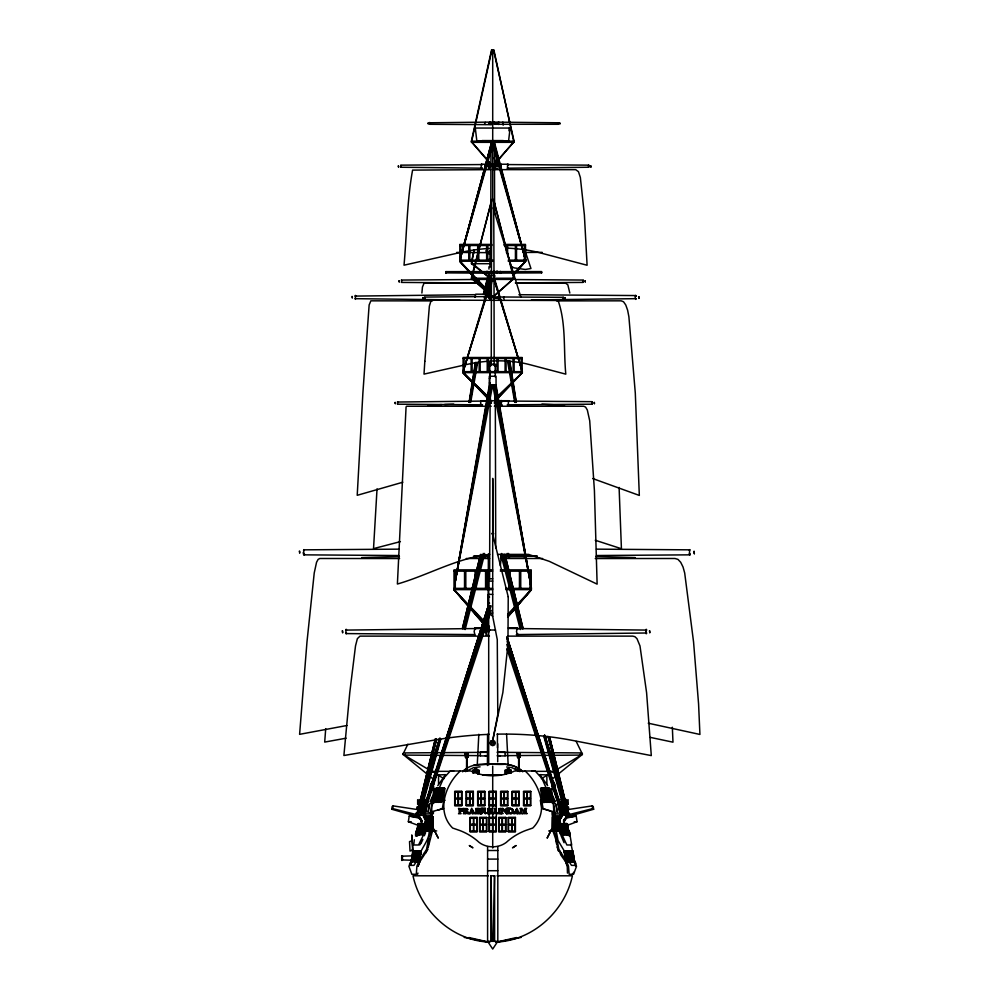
<?xml version="1.0" encoding="UTF-8"?>
<svg xmlns="http://www.w3.org/2000/svg" width="999" height="999" viewBox="0 0 999 999"><rect width="100%" height="100%" fill="white"/><g stroke="black" fill="none" stroke-linecap="round" stroke-linejoin="round"><path stroke-width="1.5" d="M559.165 804.832L559.165 799.312M561.063 804.62L561.063 799.512M561.263 804.47L561.263 803.458M562.524 804.457L562.524 799.675M563.161 804.62L563.161 799.512L544.642 735.339M564.622 804.457L564.622 799.675M564.747 804.832L564.747 799.312M566.645 804.62L566.645 799.512M568.106 804.457L568.106 799.675M432.48 819.355L432.48 816.633M432.704 819.679L432.717 816.633M435.139 830.943L433.104 828.159L433.054 816.633L427.31 816.633L427.31 830.943L436.7 830.943M489.697 400.774L489.76 361.888M489.847 296.553L489.885 276.336M489.897 267.008L490.022 250.15M489.61 579.133L490.147 384.802M490.159 377.023L490.172 372.365M490.746 252.909L490.959 141.171M491.246 365.447L491.408 280.244M466.533 769.917L466.608 758.578M487.425 765.496L487.562 734.377M488.049 628.596L488.386 553.933M491.421 275.524L491.72 199.6L493.693 199.6L513.973 279.408L471.453 279.408L491.72 199.6M518.581 769.917L518.643 758.578M550.274 830.943L552.322 828.159L552.522 816.633M552.36 816.633L552.322 828.159M520.829 812.487L520.891 813.273M433.441 794.317L433.216 787.224M525.998 809.165L526.648 808.416L524.875 808.316L523.426 811.937L521.853 808.316L519.905 808.528A1.261 1.249 0 0 1 520.641 808.915L520.379 813.049M480.294 813.636L479.795 812.175L480.232 813.011A1.386 1.374 0 0 0 481.331 813.548L481.705 813.386M552.285 789.272L554.944 788.648L554.72 784.352L553.184 782.479L552.197 782.891L552.522 782.067M553.646 782.629L553.671 781.792A30.794 9.615 73.9 0 0 551.873 786.388M554.944 788.648L554.52 783.84L553.184 782.479M431.381 816.37L432.092 802.871L432.829 801.897L434.078 801.897L433.941 802.647L432.829 801.897L433.941 802.647M525.087 812.761L524.737 813.498M477.247 765.134L478.821 734.277M433.329 813.773L433.454 811.613M487.799 812.025L487.787 808.79M498.776 812.025L498.776 808.903M421.89 293.032L422.452 287.013L424.125 283.054L479.82 283.054M467.42 757.08L467.719 753.508M479.395 812.474L479.32 813.76L472.477 813.548M519.717 753.508L519.455 757.08L519.842 753.383L518.993 752.834C523.339 754.17 513.436 753.433 519.093 752.834M377.035 488.848L373.526 548.626L400.399 541.62M431.955 815.371L432.167 811.613L443.643 808.366L437.824 810.226M325.711 728.633L324.7 742.082L346.104 738.199M466.708 809.689L465.434 810.851M466.695 810.064L466.67 809.377M432.13 831.493L432.33 830.943M520.829 812.599L521.078 809.515M551.935 790.496L552.197 787.224M416.995 833.853L416.833 836.063L418.781 835.039M566.271 803.358L566.096 804.632L565.909 803.358M567.719 803.271L567.544 804.47L567.37 803.271M419.143 803.271L418.956 804.47L418.781 803.271M422.515 803.458L422.302 804.844L422.102 803.458M467.744 757.08L468.119 753.508M513.336 811.7L513.386 811.063M519.792 757.08L520.154 753.508M645.854 633.129L645.854 629.957M420.217 858.428L419.667 861.712M506.568 808.89L506.518 813.823M303.471 554.283L303.971 549.6M429.607 122.727L429.77 124.288L492.544 124.663M429.92 123.963L429.932 122.727M424.637 297.252L424.637 298.651M425.075 297.952L424.662 298.589M474.95 297.377L475.774 294.193L489.473 294.193M479.033 279.77L479.033 282.692L479.782 282.692M494.592 164.748L494.592 167.994M490.147 252.622L490.409 250.15M485.327 297.415L486.213 293.993M486.238 297.415L487.125 293.993L487.749 294.992M490.247 299.101L489.51 297.914L490.247 296.74M493.706 271.403L493.706 273.114L541.595 272.877M498.476 299.101L497.739 297.914L498.476 296.74M541.483 271.815L541.595 272.939L541.595 271.578L445.966 271.641L445.966 272.939L445.966 271.578M558.204 122.727L558.379 124.288L494.318 124.288M563.136 297.252L563.324 298.938L563.573 297.952M592.395 403.908L592.507 402.934M500.337 565.584L501.66 553.496M508.054 812.861L507.38 813.548M475.911 812.861L475.699 813.548M475.874 813.248L475.799 808.628M508.928 130.832L509.265 128.047M493.506 813.273L494.105 812.274L494.03 813.76L489.897 813.548M418.219 816.807L391.783 809.252L392.157 806.518L393.156 805.893L419.518 809.877M391.783 809.252L392.782 808.628L393.156 805.893M433.628 802.647L433.828 801.56L433.628 802.647L430.369 801.186M432.829 802.347L434.24 801.685M435.389 801.523L435.277 802.309L436.688 802.309L436.825 801.31M437.949 801.148L437.787 802.309L439.185 802.309M445.117 800.299L442.008 800.561L441.758 802.309L440.347 802.309M442.819 801.248L445.005 788.473L443.593 788.461M414.323 839.772L413.736 844.979L418.544 844.979L428.396 824.937M417.12 832.666L416.683 834.814L415.484 834.315L416.171 830.806M502.06 812.761L501.261 813.661L502.01 813.074M418.256 825.386L408.354 821.715L409.215 816.058L419.692 817.594M469.068 402.41L475.374 362.512M485.814 296.528L488.961 274.275L484.003 293.893M469.305 402.41L475.711 362.512M486.313 296.528L489.51 276.573M469.542 402.41L476.048 362.512M486.8 296.528L490.059 276.573M470.104 402.41L476.848 362.512M488.012 296.528L491.121 278.109M455.082 582.242L489.335 385.065L489.335 376.248L496.053 376.248L496.053 385.065L531.406 588.361L492.732 385.065M417.632 856.767L416.408 862.224L418.331 850.998M416.958 861.712L417.207 860.239L418.481 860.239M417.232 861.712L419.692 854.045L420.966 854.045M423.139 830.319L422.352 834.814L424.65 825.698L423.738 830.943M418.169 860.239L418.094 862.224M418.419 858.778C423.239 832.304 413.499 883.203 419.867 850.998M418.618 859.24L419.955 851.51M419.555 862.674L419.905 861.712L418.369 861.712L419.692 854.045M424.488 828.034L425.112 824.487M427.784 849.5L420.005 861.45L418.731 861.463C418.119 849.712 429.37 842.557 429.195 830.943M424.687 828.308L425.299 824.737M425 828.283L425.512 825.311M420.654 854.045L421.091 851.51M425.249 828.221L425.961 824.138M426.973 820.092L425.087 830.943L424.225 830.943M470.679 402.41L477.659 362.512M489.21 296.528L491.895 281.181M489.822 385.065L455.094 582.242L492.694 385.065M426.161 818.044L423.576 830.918L425.849 818.044M426.373 824.063L425.449 823.95L426.81 819.742M424.425 830.519L426.123 821.003M426.186 822.464L424.737 830.581L425.449 823.95M427.01 819.655L425 830.918L425.949 831.143M429.42 839.023L427.46 849.5M490.322 385.065L455.107 582.242L491.508 385.065M426.973 804.719L425.774 811.812L427.21 804.719M429.208 804.719L428.184 811.625M430.369 817.157L431.518 811.937M431.943 803.583L430.194 812.986M442.37 808.366L443.843 800.299M410.751 862.224C415.247 860.164 409.365 809.902 413.049 850.998M416.246 832.879L418.219 823.95M411.251 862.224L413.149 850.998L411.326 860.251M416.221 834.802L418.294 823.588L418.843 823.95M411.526 862.224L413.598 850.998M418.793 823.576L416.421 834.315M416.833 834.802L418.906 823.588L417.107 832.691M412.712 851.323L414.635 850.998L412.225 862.224L414.135 850.998M418.956 825.112L419.093 824.337M417.445 834.802L419.518 823.588M418.032 834.452L419.805 823.576L417.482 834.802L419.705 824.537M414.76 851.76L413.998 852.384M417.969 834.802L420.042 823.588M419.88 825.112L420.03 824.337M421.316 824.337L420.542 824.974M420.104 834.814L422.29 823.588M420.966 834.802L422.964 823.588M421.241 834.34L423.214 823.588M422.577 830.581L421.178 834.315M416.371 862.224L418.444 850.998L416.433 861.862M423.476 824.337L422.702 824.974M421.978 834.802L424.051 823.588M418.956 851.76L418.181 852.384M422.689 832.379L424.038 825.049M420.941 851.285L419.006 861.787L419.63 861.862M419.243 862.224L420.179 857.167M420.517 855.369L421.191 851.697M428.271 847.052L432.517 830.706L431.243 830.681L428.459 839.023L426.511 849.5L418.731 861.463M422.814 806.68L423.139 805.044M440.621 791.183L441.146 788.498L442.495 788.486M419.705 824.562L419.98 823.95M418.469 832.841L419.043 829.932M419.617 827.01L420.192 824.1M418.169 834.814L420.379 823.588M416.133 850.998L413.961 862.224L415.796 850.998L416.283 851.51M415.284 861.85L417.033 852.971M417.32 851.51L415.247 862.224L417.082 850.998L417.57 851.51M466.695 752.709L466.72 758.516L467.407 757.567M467.42 757.729L467.569 757.08M411.026 861.712L410.814 862.736M411.188 862.224L413.574 851.223L412.712 850.998M417.107 834.302L419.405 823.576M417.345 832.841L417.944 829.932M418.531 827.01L419.13 824.1M413.861 850.998L411.563 862.224L414.023 851.323M412.225 862.224L414.51 850.998M416.87 832.429L418.693 823.588M417.532 830.344L418.044 827.846M470.379 813.211L470.841 811.65L472.465 811.65L472.877 813.561M514.885 813.099L515.347 811.65L516.958 811.65L516.982 813.548M491.895 49.95L471.453 142.333L513.973 142.333L493.868 49.95L491.558 49.95L471.453 140.896L472.302 140.896L471.453 141.746L490.921 164.498L494.505 164.498L513.973 141.746L513.124 141.746L513.973 140.896L493.531 49.95M482.267 812.662L481.705 813.498M478.696 810.589L478.671 811.45M428.196 811.6L429.77 803.583L433.279 803.583L431.83 802.871L433.366 802.871M417.27 813.136L435.402 739.023M480.544 554.507L462.412 628.608L480.519 554.507M417.157 813.136L435.227 739.023M494.455 875.798L493.344 940.621M417.382 813.136L435.651 739.023M462.862 628.608L481.131 554.507M435.901 739.023L417.495 813.136L436.376 739.023M463.311 628.608L481.718 554.507M487.799 811.912L487.699 812.424A1.336 1.311 0 0 1 486.276 813.011M498.776 811.912L498.401 812.799A1.336 1.311 0 0 1 497.252 813.111L497.027 812.949M483.491 293.893L488.786 272.752M432.455 802.347L435.926 788.486L438.099 788.348L434.465 802.172L432.455 802.347L436.526 788.311M437.35 788.873L435.926 788.486L430.232 801.485L433.529 802.622L436.75 788.873M435.339 795.566L436.026 795.416M435.502 794.193L436.426 788.636M435.714 795.341L437.025 790.159M435.164 798.301L434.115 802.459L432.555 802.035L434.066 802.272M436.9 791.37L435.951 795.728L434.877 795.416M483.741 293.893L489.11 272.752M464.335 628.608L483.116 554.507M417.719 813.136L436.763 739.41M465.122 629.57L484.552 554.333M438.449 788.061L434.827 801.885L435.876 802.172L439.51 788.049L443.057 788.323L439.46 802.147L438.399 801.86L441.995 788.036L443.369 788.036L444.43 788.323L440.821 802.147L433.404 801.885L437.038 788.061L441.645 788.611L439.96 795.054L438.399 794.967L438.923 795.441M441.433 795.429L440.909 794.954L442.757 795.117M443.369 788.036L439.76 801.86L440.821 802.147M440.372 800.511L441.783 795.341M441.795 795.042L443.544 788.586M442.432 793.83L443.843 788.673L441.995 788.036M438.399 801.86L440.696 801.797L442.37 795.341M442.457 795.042L444.13 788.586L443.219 788.336M492.02 199.6L471.453 277.56L491.371 296.166L494.043 296.166L513.973 278.396L513.124 278.396L513.973 277.56L493.406 199.6M436.451 795.454L435.926 794.992L437.225 794.992L435.714 800.624M438.311 788.373L434.765 801.747L435.439 801.91M435.414 800.536L436.825 795.379M436.85 795.067L438.598 788.623M435.776 800.624L437.125 795.454L436.463 795.291M435.751 801.822L437.437 795.379M437.525 795.067L439.21 788.623L437.038 788.061M437.25 801.872L440.884 788.049M439.21 795.366L437.525 801.81L438.936 796.653M439.298 795.054L440.996 788.611M439.36 795.054L441.058 788.611M437.824 801.897L439.173 796.74M433.404 801.885L438.174 801.81L439.872 795.366M491.258 143.544L459.815 260.14L492.732 260.14M484.715 293.481L489.473 275.637M509.24 771.116L508.803 769.467L507.005 770.516L508.803 771.553L509.14 769.904M490.959 144.805L459.815 260.14L492.707 144.805L525.611 260.14L494.755 143.544L493.931 143.544M491.258 144.805L459.815 260.14L491.983 144.805M485.339 293.481L489.835 277.123M421.953 807.03L422.789 804.02M424.038 799.512L440.734 739.397M421.341 807.03L422.19 804.02M423.451 799.512L440.297 739.397M420.741 807.03L421.578 804.045M422.852 799.562L440.172 738.336M513.336 811.588L513.199 812.175A2.373 2.335 0 0 1 512.237 813.323L511.725 813.561M420.129 807.03L420.991 804.045M422.277 799.562L439.922 738.336M419.53 807.03L420.404 804.045M421.715 799.562L439.672 738.336L421.178 799.562M490.634 279.533L463.099 371.653L522.177 371.653M418.918 807.03L419.817 804.045M490.946 280.806L463.099 371.653L491.246 280.806M418.306 807.03L419.243 804.058M420.629 799.6L439.572 738.761M422.877 813.136L488.324 605.906L488.324 594.38L492.707 594.38M422.54 813.136L488.324 605.906L491.158 605.906L423.863 813.136M423.201 813.136L488.961 605.906M422.215 813.136L488.324 605.906M489.61 605.906L423.526 813.136L423.526 816.957L426.723 820.316L426.723 822.214L425.686 818.993M466.958 758.341L467.732 757.279M424.188 813.136L491.246 610.339M576.548 866.183L573.576 874.287L569.143 874.287L568.518 866.183L566.783 861.712M418.369 861.712L419.642 861.712L417.857 866.183M417.557 874.287L417.957 873.089M478.883 813.261L479.295 812.374M426.848 829.582L426.286 831.143L425.012 831.143M470.966 811.413L471.615 809.502C474.675 811.975 468.843 811.463 472.315 811.3M515.472 811.413L516.121 809.502C519.168 811.975 513.336 811.463 516.82 811.3M418.181 866.183L419.093 863.848M418.631 861.712L416.908 866.183L416.283 874.287L411.85 874.287L408.878 866.183M492.082 940.621L490.971 875.798M480.269 808.778L479.87 810.389M463.948 813.136L463.786 813.436M469.418 845.703L472.927 847.826L469.418 845.529M490.546 813.136L489.897 813.661M483.391 808.528C487.574 806.405 483.816 810.888 485.839 812.949M424.325 835.701L425.636 832.654L424.363 832.654M431.481 800.224L433.079 796.54M431.243 801.573L433.903 795.454M434.028 795.154L436.163 790.259M431.256 801.922L435.826 791.433M439.173 788.236L443.394 778.533L450.249 770.991L451.186 770.991M520.379 812.936L520.004 813.573M514.223 813.423L516.895 808.266L519.28 813.473M516.008 845.703L512.499 847.826L515.984 845.529M437.787 785.664L445.454 774.637L437.787 774.974M421.328 842.719L422.902 839.347M572.302 874.287L574.088 872.04M403.084 754.008L407.867 744.205M559.003 818.631L559.84 815.047M559.278 818.631L560.114 815.047M559.665 818.631L560.501 815.047M560.102 818.631L561.088 815.047M560.914 818.631L561.75 815.047M565.546 818.631L566.708 815.047M565.821 818.631L566.795 816.957M479.17 812.711L478.696 813.373M551.048 830.481L547.127 838.136L550.786 830.943M417.207 860.239L413.948 865.371L409.353 865.371L409.84 862.924M434.465 789.585C428.783 792.407 429.458 779.432 434.165 783.441M553.096 830.943L553.284 831.493M345.804 630.094L488.461 628.396M346.516 632.991L346.154 633.778L345.804 632.991M488.636 627.946L475.024 627.946L474.138 631.543L475.024 635.127M518.006 628.995L517.382 627.946L516.495 631.543L517.382 635.127L518.006 634.078M487.699 812.312L487.412 812.799A1.336 1.311 0 0 1 486.276 813.111L486.038 812.949M498.676 812.312L498.563 812.512A1.336 1.311 0 0 1 497.252 813.011M645.891 630.094L646.241 629.295L646.628 629.957M646.603 632.991L516.308 634.59M646.628 633.129L646.241 633.778L645.741 631.543M400.961 167.233L482.392 168.194M429.62 122.777L492.544 122.078M352.297 298.089L352.11 296.378L352.372 297.377M355.07 296.091L475.312 294.68M485.264 124.4L484.615 123.364L485.264 122.34M489.935 124.438L489.21 123.289L489.935 122.128M490.372 124.438L489.647 123.289L490.372 122.128M498.401 124.438L497.677 123.289L498.401 122.128M498.838 124.438L498.114 123.289L498.838 122.128M401.586 282.143L401.586 280.319M490.297 164.236L481.456 164.236L481.068 167.882L481.456 168.506L481.843 167.882M488.449 164.073L488.449 168.669M489.06 164.073L489.06 168.669M493.993 164.748L494.405 164.073M495.017 164.073L494.23 166.371L495.017 168.669M500.362 164.073L500.362 168.669M500.974 164.073L500.974 168.669M508.379 164.86L507.992 164.236L507.442 166.371L507.992 168.506L508.379 167.882M558.229 122.777L494.605 122.128M558.379 124.288L558.541 122.727M486.513 252.472L486.288 250.362L486.613 251.598M299.688 553.309L299.438 550.973L299.787 552.347M303.521 550.574L303.971 549.837L398.876 549.15M397.352 402.035L491.783 400.986M304.433 554.12L303.971 554.845L398.876 555.544M304.47 554.283L303.971 555.082L303.321 552.347M487.025 271.166L487.025 273.351M490.709 273.114L490.709 271.403M491.021 273.114L491.021 271.403M493.831 273.114L493.831 271.403M488.499 282.929L488.049 283.641L487.425 281.231L488.049 278.821L488.499 279.533M489.135 282.929L488.698 283.641L488.074 281.231L488.698 278.821L489.135 279.533M496.953 273.114L496.953 271.403M497.265 273.114L497.052 271.054L497.365 272.265M484.577 299.063L484.29 296.378L490.397 296.94M489.81 299.101L489.073 297.914L489.81 296.74M498.926 299.101L498.176 297.914L498.926 296.74M504.133 299.063L503.446 297.952L504.133 296.84M507.042 168.194L588.923 167.233M509.003 401.373L508.603 400.724L481.131 400.724L480.556 402.934L481.131 405.144L481.543 404.495M488.636 404.77L488.186 405.482L487.549 403.034L488.186 400.574L488.636 401.298M489.285 404.77L488.836 405.482L488.199 403.034L488.836 400.574L489.285 401.298M495.217 405.482L495.666 404.77M501.386 404.77L500.936 405.482L500.299 403.034L500.936 400.574L501.386 401.298M502.035 404.77L501.585 405.482L500.949 403.034L501.585 400.574L502.035 401.298M508.603 400.724L508.191 404.495L508.603 405.144L509.003 404.495M635.376 296.091L636.038 296.091M531.368 299.962L636.038 298.664M636.063 298.788L635.701 299.375L635.189 297.377L635.701 295.392L636.063 295.966M592.395 401.96L591.895 403.908M500.774 556.73L524.125 556.73L524.925 555.444M689.797 549.6L689.298 554.283M689.335 550.574L689.797 549.837L596.453 549.15M690.259 554.12L689.797 554.845L596.453 555.531M690.297 554.283L689.797 555.082L689.335 554.12M421.441 832.841L420.517 834.277L415.559 836.063L415.934 832.429L417.207 832.429M421.041 843.106L419.767 844.979M497.814 846.565L497.814 941.295L492.707 949.05L487.599 941.295L487.599 846.565M478.558 810.689L477.122 810.851L478.696 810.476M557.879 820.316L559.815 818.631L560.639 815.047M558.016 820.316L558.916 818.993M559.59 818.993L558.703 822.214L558.853 820.316L561.888 816.957L561.925 813.136L507.142 641.42M560.014 818.993L559.128 822.214L560.164 818.993M564.822 818.993L563.748 820.316L563.936 822.214M565.059 818.993L564.085 822.214M469.73 813.423L471.69 808.266L474.562 813.373M482.817 808.366L481.893 808.303M511.688 812.624L510.664 813.423M507.629 617.32L531.406 589.635L507.754 614.31M508.229 616.171L531.406 589.635L507.592 615.434M513.598 274.95L525.611 261.214L525.462 244.418L504.083 244.418M493.981 164.498L513.973 141.746M480.731 809.015C481.818 807.254 483.454 811.787 482.817 808.253M513.424 274.95L525.611 261.214L512.874 274.513M507.842 616.171L531.406 589.635M460.314 770.991C445.104 784.752 436.113 811.588 452.634 828.034L459.665 830.469A60.052 59.141 0 0 1 479.133 842.407C486.913 848.276 498.501 848.276 506.293 842.407A60.052 59.141 0 0 1 525.749 830.469L532.779 828.034C549.313 811.588 540.309 784.752 525.112 770.991M513.261 274.95L525.611 261.214L513.261 274.513M418.556 823.813L421.141 823.588L418.731 834.802L420.729 823.95M417.295 851.086L415.309 861.862M564.934 832.192L565.434 834.689L563.536 823.576M565.609 823.576L565.721 824.562M566.883 827.01L568.481 834.802L566.021 823.576M566.945 823.576L564.273 823.588L566.695 834.802L564.373 824.1M567.607 860.289L565.671 850.998L567.257 860.239M566.583 857.954L565.459 851.51M568.98 861.862L567.095 850.998M568.119 851.086L570.104 861.862M570.142 861.85L568.331 850.998L567.857 851.51M569.293 850.998L571.453 862.224L569.617 850.998L569.143 851.51M571.403 851.323L573.851 862.224L571.565 850.998M571.166 850.998L573.239 862.224L570.779 850.998L572.939 851.223L571.878 851.335L574.163 862.224M495.329 400.911L522.327 372.627L522.327 371.653L494.78 279.533M494.942 400.911L522.327 372.627L494.905 398.813M494.555 400.911L522.327 372.627L494.742 399.825M496.378 808.715L494.38 808.528M461.575 810.576L460.352 811.051M462.437 811.013L462.662 810.826A1.336 1.311 0 0 0 463.024 809.877L462.862 809.09M493.656 296.166L513.973 278.396M411.113 862.924L411.151 865.371M480.269 808.89L481.006 808.328M487.475 813.111L484.99 813.436M487.075 813.548L487.812 812.637L487.824 813.76L489.697 813.76L489.173 813.386M552.335 778.983L582.342 754.432L551.923 772.439M462.649 771.565C473.751 760.376 490.971 765.334 504.895 764.272C511.513 764.472 518.044 766.845 522.777 771.565M462.649 771.665L467.145 768.044M465.571 771.628L473.613 767.607L480.094 766.845M500.349 808.466L500.024 812.974M492.107 808.466L491.783 812.786M518.556 752.709L517.619 753.508M517.832 753.333L518.606 752.834M412 840.808L409.528 841.608L410.015 851.086L412.437 849.899M521.203 937.387L497.814 941.97C533.928 939.697 564.897 910.738 572.415 875.798L497.065 875.798M541.346 778.696L546.64 775.561M462.162 811.176L462.662 810.713A1.336 1.311 0 0 0 463.024 809.777M418.007 811.325L420.517 809.889M461.363 810.788L460.352 810.938M466.321 752.834C471.94 753.396 462.175 754.208 466.383 752.834M480.606 808.616L481.893 808.416M548.451 788.81L549.475 788.361L555.182 801.485L551.898 802.622L552.971 802.347L549.487 788.486L547.327 788.348L550.961 802.172L552.872 802.035L551.66 802.185M551.386 795.154L548.726 789.035L549.6 788.648M553.883 801.697L555.057 801.186M495.566 813.124L498.064 813.448M563.911 812.886L565.621 810.851L565.621 808.94M564.173 812.886L565.896 810.851L565.896 808.94M564.497 818.993L566.283 816.957L566.433 815.047L566.558 816.957M566.146 818.631L563.598 822.214L563.598 820.316L566.982 816.957L566.933 815.047M517.207 813.511L517.407 812.786M462.162 811.076L461.476 811.363M567.157 825.386L577.06 821.715L576.198 816.058L565.734 817.594M491.346 613.473L492.707 612.986M416.383 833.928L417.295 833.715M416.995 833.928L417.619 833.715M417.607 833.928L418.231 833.715M418.131 833.928L418.756 833.715M418.893 833.928L419.518 833.715M420.092 833.928L420.716 833.715M422.14 833.928L422.764 833.715M411.238 861.35L411.863 861.126M411.688 861.35L412.312 861.126M412.337 861.35L412.962 861.126M414.123 861.35L414.747 861.126M415.409 861.35L416.034 861.126M416.533 861.35L417.157 861.126M419.405 861.35L420.03 861.126M402.809 482.23L357.217 495.304L362.887 393.032L369.143 304.945L370.866 300.836L432.455 300.899M567.195 816.807L593.631 809.252L593.256 806.518L592.257 805.893L564.447 810.102M434.79 795.716L434.016 802.122M545.466 795.054L543.768 788.611L548.389 788.061L552.01 801.885L549.537 802.172L545.916 788.049L541.296 788.586L542.969 795.042L544.517 794.954L543.993 795.429M543.768 788.611L545.916 788.049M544.73 788.523L544.068 788.686L545.479 793.843M548.975 795.454L549.487 794.992L547.902 795.067L546.203 788.623L547.115 788.373L550.649 801.747L544.592 802.147L540.996 788.323L543.419 788.036L547.027 801.86L545.966 802.147L542.37 788.323L543.481 788.336L547.115 802.16L548.201 801.722M548.389 788.061L546.578 788.698M545.167 795.142L546.803 795.366M546.428 794.967L545.829 795.142L547.102 795.279M548.214 795.154L548.876 794.992M548.276 795.291L547.602 795.154L549.575 795.291M548.289 795.454L548.963 795.291M545.541 795.366L547.24 801.81L549.413 801.56L548.501 801.81M550.961 801.822L551.873 801.573L548.488 802.16L544.855 788.336L545.916 788.348M541.296 788.586L542.195 788.336M541.645 788.673L543.419 788.036M543.256 795.117L543.931 794.954M543.344 795.429L544.005 795.266M477.16 812.974L478.696 813.273M543.044 795.341L544.73 801.797L546.878 801.56L545.978 801.797M542.482 802.634L545.067 802.309L544.855 800.773M544.592 802.147L545.629 801.722M551.336 801.897L553.334 802.871L554.033 816.37M511.725 813.448L507.38 813.76M548.076 788.873L549.487 788.486M548.613 789.023L549 788.636M566.645 815.196L592.632 808.628L593.631 809.252M480.444 813.561L482.092 813.598M552.06 788.885L554.72 788.273M566.82 816.245L569.18 815.684M495.591 942.332L516.533 937.537M561.438 823.95L563.374 834.452M562.524 823.95L564.472 834.452M563.486 823.95L565.434 834.452M564.685 823.95L566.633 834.452L564.922 825.561M561.001 825.112L561.625 824.974M565.446 823.95L567.382 834.452M565.971 823.95L567.919 834.452M566.583 823.95L567.507 823.875L569.143 834.452M562.712 824.974L561.95 824.337M563.049 825.112L563.673 824.974M564.872 824.974L564.11 824.337M565.009 825.112L565.634 824.974M566.146 825.112L567.395 824.974M568.518 834.452L569.155 834.377M564.16 851.36L566.421 861.787L565.696 861.375M563.736 852.534L564.36 852.384M565.821 852.384L565.047 851.76M571.241 851.36L573.176 861.862M566.608 852.534L567.232 852.384M571.89 851.36L573.001 851.285L574.625 862.374M567.732 852.534L568.356 852.384M569.642 852.384L568.881 851.76M570.804 852.534L571.428 852.384M571.453 852.534L572.527 852.384M572.252 852.534L572.877 852.384M572.252 853.046L572.877 852.896M573.838 861.862L572.202 851.285M574.275 861.862L574.937 861.787M565.834 818.193L576.198 816.058M346.928 725.499L299.6 734.34L306.98 641.945L314.235 572.951L316.558 562.262L318.157 559.34L319.842 558.491L399.575 558.541M559.34 824.063L559.989 824.138M559.315 823.788L559.003 823.75M559.053 824.063L559.964 823.95L561.013 830.619M560.364 830.631L561.475 830.406M559.477 831.143L561.838 830.718M557.729 826.098L560.364 831.043L561.838 830.818L559.577 818.044M432.08 783.041L430.706 784.352L430.482 788.648M559.265 818.044L561.538 830.918L560.526 831.093L561.525 830.718M472.477 813.661L472.914 812.786M491.783 812.686L493.156 813.311M473.713 765.234C489.822 764.822 509.577 759.752 522.777 771.665M497.589 813.648L495.979 813.436M510.489 813.648L511.138 813.598M478.446 813.336L477.297 813.186M511.288 809.202L509.253 808.79L509.315 813.149L510.664 813.311A1.449 1.424 0 0 0 511.451 812.924M427.972 405.294L441.608 404.62M444.642 404.47L453.758 404.108M461.476 811.25L460.352 811.225M450.249 770.991L470.741 770.991C484.552 777.334 500.874 777.334 514.672 770.991L535.164 770.991L542.02 778.533L546.253 788.236M402.485 856.168L411.75 855.881M552.634 802.347L551.173 801.685M361.65 557.604L399.438 556.68M552.909 830.706L554.183 830.681L556.955 839.023L558.916 849.5L566.695 861.463L565.409 861.45L560.489 854.47M564.447 854.045L565.721 854.045L567.057 861.712L565.759 861.712M482.579 774.974L501.573 774.962M439.51 788.348L440.559 788.336L436.925 802.16L433.554 801.573L434.453 801.822M433.179 803.221L431.993 803.583M563.061 834.814L561.588 827.896L560.776 825.698L559.84 825.698M567.345 834.802L565.384 823.588M567.807 834.814L565.721 824.537M574.6 862.736L572.614 851.51M400.736 165.147L482.392 164.56M494.717 168.282L497.802 168.257M525.062 252.472L542.17 252.347M401.348 280.057L472.215 279.533M515.347 282.904L583.116 282.417M424.825 297.053L492.532 296.553M507.217 404.82L592.145 404.195M501.548 556.231L537.337 555.968M488.099 752.322L405.144 752.909L405.144 755.207M497.315 755.694L500.387 755.669M505.007 755.631L580.282 755.107M542.195 800.574L543.419 800.561L543.668 802.309M491.945 123.064L488.836 123.064L491.945 123.401M493.881 123.064L498.613 123.064L493.881 123.401M482.067 140.584L503.346 140.584M471.453 141.159L513.973 141.159M490.659 144.805L494.755 144.805M494.717 164.236L507.992 164.236M490.759 166.059L487.325 166.059L490.759 166.533M493.431 166.059L501.073 166.059L493.431 166.533M490.671 169.655L412.587 170.105C406.88 201.236 406.855 233.591 404.021 265.185L458.191 252.984A135.377 93.606 -14.9 0 1 490.571 248.326M493.731 169.655L575.711 169.655L578.458 171.678L580.357 177.485L584.39 214.985L587.1 265.247L540.671 252.984A135.377 93.606 -14.9 0 0 507.604 248.177M491.87 244.418L459.815 244.418L459.815 261.214L489.847 295.554L490.684 295.554L459.815 261.214L492.732 261.214M459.815 245.504L491.87 245.504M504.083 245.504L525.462 245.504M491.071 251.398L489.323 251.398L491.071 251.698M490.596 251.973L489.173 251.973L489.173 254.146L490.209 254.146M490.209 259.053L489.173 259.053L489.173 261.214M508.241 260.14L525.462 260.14M508.241 261.214L525.462 261.214M489.885 278.122L471.453 262.687L472.302 262.687L471.453 261.85L474.275 249.713L471.453 263.699L489.672 263.699M490.059 266.783L488.961 266.783L488.961 269.081M492.182 272.09L489.897 272.09L492.182 272.34M492.969 272.09L497.102 272.09L492.969 272.34M491.421 275.587L494.006 275.587L494.18 365.447M488.961 276.573L491.383 276.573M493.956 276.648L494.78 276.648L494.78 275.362L490.634 275.362L490.634 276.648M471.453 278.234L513.973 278.234M479.408 279.171L489.972 279.171M490.634 280.806L494.78 280.806M490.484 280.906L486.875 280.906L490.484 281.393M491.858 297.69L488.686 297.69L491.858 298.027M493.843 297.69L498.688 297.69L493.843 298.027M463.099 358.479L522.177 358.479M490.197 364.585L495.217 364.585L495.254 377.023M490.459 366.258L489.522 366.258L489.522 364.31L495.866 364.31L495.866 366.258L494.93 366.258M490.459 370.679L489.522 370.679L489.522 372.627M494.93 370.679L495.866 370.679L495.866 372.627M490.484 400.911L463.099 372.627L522.177 372.627L522.177 357.505L463.099 357.505L463.099 372.627L490.097 400.911M489.335 378.321L490.322 378.321M489.335 383.004L490.322 383.004M489.335 385.065L496.091 385.065M491.421 402.684L486.988 402.684L491.421 403.196M494.343 402.684L501.698 402.684L494.343 403.196M491.233 406.243L406.518 406.243L406.069 407.068L397.39 584.028C428.309 575.124 457.554 557.804 489.735 554.395M494.343 406.243L583.716 406.243L585.589 407.08L587.325 410.015L589.722 420.816L594.417 490.596L597.127 584.14L549.288 561.338L528.571 554.395L497.502 554.395M474.463 556.043L488.361 556.043M500.736 556.043L536.276 556.031M474.325 556.73L488.324 556.73M466.283 558.491L489.635 558.491M500.536 558.491L542.569 558.491M595.267 558.541L674.999 558.491L677.934 559.365L680.694 562.287L683.029 566.982L684.69 573.001L693.568 642.02L698.576 703.908L699.924 734.452L648.239 723.201M492.632 569.867L454.021 569.867L454.021 589.635L488.698 630.007L495.554 630.007M500.362 569.867L531.243 569.867L531.243 589.635L506.018 589.635M454.021 571.153L492.632 571.153M500.362 571.153L531.243 571.153M492.707 578.758L488.561 578.758L488.561 589.635M492.707 581.093L488.698 581.093L488.698 765.034M454.021 588.361L492.632 588.361M506.018 588.361L531.243 588.361M489.285 630.007L454.021 589.635L492.707 589.635M488.324 597.077L489.61 597.077M488.324 603.196L489.61 603.196M508.304 627.946L517.382 627.946M489.085 631.031L484.34 631.031L484.34 631.793L489.085 631.793M489.423 636.126L359.99 636.126L357.38 638.648L355.519 645.878L349.75 692.719L343.893 755.506L433.266 740.271A301.061 208.179 -14.9 0 1 489.285 734.352M507.904 636.126L632.704 636.126L634.914 636.688L636.987 638.661L639.984 645.916L646.603 692.782L651.298 755.594L571.765 740.271A301.061 208.179 -14.9 0 0 497.077 734.14M488.074 752.085L480.344 752.085L480.344 755.931L488.074 755.931M497.352 752.085L505.069 752.085L505.069 755.931L497.352 755.931M465.109 753.383L468.269 753.383M517.157 753.383L520.304 753.383M465.334 754.357L468.044 754.357M517.37 754.357L520.079 754.357M465.422 755.256L467.969 755.256M517.457 755.256L520.004 755.256M465.497 756.168L467.894 756.168M517.532 756.168L519.93 756.168M465.497 756.231L467.882 756.231M517.544 756.231L519.917 756.231M472.952 770.516L473.826 770.516L473.826 773.064M478.871 770.516L477.997 770.516L477.997 774.35M505.244 770.516L506.118 770.516L506.118 774.35M511.163 770.516L510.289 770.516L510.289 773.064M452.772 770.991L453.696 770.991M433.191 771.34L449.263 771.34M536.163 771.34L552.222 771.34M472.952 771.59L473.826 771.59M477.997 771.59L478.871 771.59M505.244 771.59L506.118 771.59M510.289 771.59L511.163 771.59M507.28 771.927L509.128 771.927M472.952 772.677L473.826 772.677M477.997 772.677L478.871 772.677M505.244 772.677L506.118 772.677M510.289 772.677L511.163 772.677M487.787 775.012L497.627 775.012M547.639 785.664L539.972 774.637L547.639 774.974M444.43 788.323L437.025 788.373L439.21 788.623M540.996 788.323L548.401 788.373L546.203 788.623M444.13 788.586L441.983 788.336L438.311 802.16L437.275 801.722M441.296 788.686L439.51 788.049M454.695 791.583L461.875 791.583M466.171 791.583L473.351 791.583M477.647 791.583L484.827 791.583M489.123 791.583L496.291 791.583M500.599 791.583L507.767 791.583M512.075 791.583L519.243 791.583M523.551 791.583L530.719 791.583M455.02 791.895L461.55 791.895M466.496 791.895L473.026 791.895M477.972 791.895L484.503 791.895M489.448 791.895L495.979 791.895M500.924 791.895L507.455 791.895M512.4 791.895L518.931 791.895M523.876 791.895L530.407 791.895M435.851 795.291L437.15 795.154M438.311 795.279L440.259 795.142L438.611 795.366M440.821 795.266L442.095 795.117M544.605 795.266L542.669 795.117L544.293 795.341M436.151 795.379L437.062 795.454M441.121 795.341L442.02 795.429L441.421 795.266M547.677 795.454L549.275 795.379M455.02 798.301L458.129 798.351L458.129 791.67M461.55 798.238L458.441 798.351L458.441 791.67M466.496 798.301L469.605 798.238M469.917 798.238L473.026 798.351M477.972 798.238L481.081 798.301M484.503 798.301L481.393 798.351L481.393 791.67M489.448 798.301L492.557 798.238M495.979 798.301L492.869 798.351L492.869 791.67M500.924 798.301L504.02 798.351L504.02 791.67M504.345 798.238L507.455 798.351M512.4 798.301L515.496 798.238M515.821 798.238L518.931 798.351M523.876 798.301L526.972 798.351L526.972 791.67M527.297 798.238L530.407 798.301M455.02 798.563L458.129 798.613L458.129 805.244M461.55 798.563L458.441 798.613L458.441 805.244M466.496 798.563L469.605 798.613L469.605 805.244M473.026 798.563L469.917 798.613L469.917 805.244M477.972 798.563L481.081 798.613L481.081 805.244M484.503 798.613L481.393 798.563L481.393 805.244M489.448 798.563L492.557 798.613L492.557 805.244M495.979 798.613L492.869 798.563L492.869 805.244M500.924 798.613L504.02 798.563L504.02 805.244M507.455 798.563L504.345 798.613L504.345 805.244M512.4 798.563L515.496 798.613L515.496 805.244M518.931 798.563L515.821 798.613L515.821 805.244M523.876 798.563L526.972 798.613L526.972 805.244M530.407 798.563L527.297 798.613L527.297 805.244M455.02 798.663L458.129 798.663M458.441 798.663L461.55 798.663M466.496 798.663L469.605 798.663M469.917 798.663L473.026 798.663M477.972 798.663L481.081 798.663M481.393 798.663L484.503 798.663M489.448 798.663L492.557 798.663M492.869 798.663L495.979 798.663M500.924 798.663L504.02 798.663M504.345 798.663L507.455 798.663M512.4 798.663L515.496 798.663M515.821 798.663L518.931 798.663M523.876 798.663L526.972 798.663M527.297 798.663L530.407 798.663M543.419 800.561L540.309 800.299L541.77 808.366L553.246 811.613L553.471 815.371M439.797 801.722L440.397 801.885M544.73 801.797L547.027 801.86M547.24 801.81L552.01 801.885M552.31 802.871L555.644 803.571L557.23 811.6M455.02 805.182L461.55 805.182M466.496 805.182L473.026 805.182M477.972 805.182L484.503 805.182M489.448 805.182L495.979 805.182M500.924 805.182L507.455 805.182M512.4 805.182L518.931 805.182M523.876 805.182L530.407 805.182M454.695 805.469L461.875 805.469M466.171 805.469L473.351 805.469M477.647 805.469L484.827 805.469M489.123 805.469L496.291 805.469M500.599 805.469L507.767 805.469M512.075 805.469L519.243 805.469M523.551 805.469L530.719 805.469M489.123 805.669L496.291 805.669M422.614 807.03L416.895 807.03L416.895 808.94L422.602 808.94M562.2 807.03L568.531 807.03L568.531 808.94L563.174 808.94M512.937 809.665C510.364 807.08 503.621 806.692 506.156 811.862L502.847 808.428L500.886 808.528M477.122 808.728L478.471 808.753M481.855 808.628L482.817 809.64M477.122 811.151L478.496 811.388M430.744 813.136L415.996 813.136L415.996 815.047L430.619 815.047M554.67 813.136L569.43 813.136L569.43 815.047L554.795 815.047M431.044 813.373L432.53 813.373M552.897 813.373L554.383 813.373L555.057 817.157M458.479 813.76L461.076 813.648L460.377 813.111M463.311 813.648L465.859 813.76L465.209 813.124M470.879 813.661L467.332 813.648L465.909 811.3M500.049 813.161L500.686 813.76L498.813 813.76L498.813 812.637M501.261 813.76L503.184 813.548M502.422 812.711L502.422 809.602L506.518 813.71M513.748 813.76L515.384 813.548M516.982 813.76L521.54 813.548M524.463 813.648L526.948 813.548M430.569 816.046L431.843 816.046M553.908 816.046L554.857 816.046M427.322 816.957L431.943 816.957L431.943 823.638M558.091 816.957L553.483 816.957L553.483 823.638M489.123 817.444L496.291 817.444M470.005 817.632L477.172 817.632M479.557 817.632L486.738 817.632M489.123 817.632L496.291 817.632M498.688 817.632L505.856 817.632M508.254 817.632L515.422 817.632M470.317 817.944L476.848 817.944M479.882 817.944L486.413 817.944M489.448 817.944L495.979 817.944M499.001 817.944L505.544 817.944M508.566 817.944L515.109 817.944M408.354 821.715L411.226 821.715M574.2 821.715L577.06 821.715M420.167 818.993L421.815 822.214L420.866 818.993M560.177 823.588L560.402 826.46M417.969 823.738L418.881 823.738M428.521 823.638L429.158 823.638M429.358 823.638L430.02 823.95L429.358 823.95M431.143 823.638L430.369 823.95L431.143 823.95M553.159 823.638L554.607 823.638M556.818 823.638L557.454 823.638M566.533 823.738L567.457 823.738M428.521 823.95L429.158 823.95M553.159 823.95L554.607 823.95M556.818 823.95L557.454 823.95M470.317 824.412L473.426 824.3M473.738 824.35L476.848 824.3M479.882 824.3L482.992 824.412L482.992 817.719M483.304 824.35L486.413 824.412M489.448 824.3L492.557 824.35M492.869 824.3L495.979 824.35M499.001 824.412L502.11 824.3M502.435 824.3L505.544 824.412M508.566 824.35L511.675 824.412L511.675 817.719M515.109 824.3L512 824.412L512 817.719M470.317 824.612L473.426 824.612L473.426 831.293M479.882 824.612L482.992 824.612L482.992 831.293M483.304 831.293L483.304 824.612L486.413 824.612M492.869 831.293L492.869 824.612L495.979 824.612M508.566 824.612L511.675 824.612L511.675 831.293M512 831.293L512 824.612L515.109 824.612M470.317 824.724L473.426 824.674M473.738 824.724L476.848 824.674L473.738 824.612L473.738 831.293M479.882 824.724L482.992 824.674M483.304 824.674L486.413 824.724M492.557 824.724L489.448 824.674L492.557 824.612L492.557 831.293M492.869 824.674L495.979 824.724M502.11 824.724L499.001 824.674L502.11 824.612L502.11 831.293M502.435 824.724L505.544 824.674L502.435 824.612L502.435 831.293M508.566 824.724L511.675 824.674M512 824.674L515.109 824.724M560.314 827.896L561.588 827.896M423.663 830.406L425.062 830.631M427.322 830.631L435.064 830.631M550.362 830.631L558.091 830.631M560.826 830.581L558.841 821.066M548.726 830.943L558.104 830.943L558.104 816.633L553.309 816.633L553.309 830.943M558.691 821.44L560.339 830.943L561.201 830.943L559.915 823.551L561.438 830.943M470.317 831.243L476.848 831.243M479.882 831.243L486.413 831.243M489.448 831.243L495.979 831.243M499.001 831.243L505.544 831.243M508.566 831.243L515.109 831.243M559.14 831.143L560.414 831.143M416.071 831.493L417.345 831.493M470.005 831.53L477.172 831.53M479.557 831.53L486.738 831.53M489.123 831.53L496.291 831.53M498.688 831.53L505.856 831.53M508.254 831.53L515.422 831.53M421.753 832.379L423.027 832.379M562.4 832.379L563.673 832.379L564.023 834.315M568.606 834.315L569.942 834.315L569.492 832.429L568.219 832.429L568.543 835.289M559.79 832.654L561.063 832.654M562.699 832.841L569.867 836.063L569.492 832.429M562.749 834.315L564.185 834.34M425.836 850.661L427.122 850.661M487.599 850.499L497.814 850.499M558.304 850.661L559.577 850.661M412.5 851.16L413.574 851.16M571.753 851.173L572.939 851.16M420.317 852.372L421.391 852.372M564.035 852.372L565.109 852.372L566.695 861.463M424.575 852.871L425.849 852.871M559.577 852.871L560.851 852.871M487.599 859.103L497.814 859.103M566.758 859.24L567.757 859.24L568.468 861.712L568.206 860.239L566.933 860.239M567.057 861.712L565.784 861.712L567.557 866.183M416.521 861.712L418.231 861.712M487.599 870.716L497.814 870.716M488.361 875.798L412.999 875.798C420.529 910.751 451.498 939.672 487.599 942.007L464.21 937.387M487.599 941.295L497.814 941.295M515.734 283.054L565.446 283.054L567.832 284.815L569.817 293.044M556.53 300.899L621.141 300.836L623.526 301.76L625.761 304.97L627.609 310.152L628.895 316.783L635.302 393.119L639.323 495.429L592.669 478.533M531.73 770.991L532.642 770.991M534.353 771.003L535.164 770.991M497.315 752.322L580.282 752.909L580.282 755.207M405.144 755.107L480.419 755.631M485.027 755.669L488.099 755.694M442.008 800.561L443.231 800.574M494.717 164.46L497.802 164.485M507.042 164.56L588.698 165.147M456.668 252.422L489.31 252.66M445.966 272.877L493.781 273.227M515.347 279.558L583.116 280.057M401.348 282.417L479.907 282.992M487.612 283.042L490.696 283.067M518.918 294.705L635.701 295.554M459.74 299.962L355.07 298.664M494.867 400.961L592.145 401.673M397.59 404.195L482.517 404.82M473.551 556.093L489.11 556.206M508.578 628.433L646.603 630.094M346.154 633.591L474.55 634.577M544.268 788.498L542.932 788.486L543.456 791.208M431.755 817.781L433.029 817.806M595.829 556.618L635.252 557.604M402.485 859.939L411.75 860.214M541.908 404.133L564.485 405.294M510.339 808.428L512.599 809.252M466.121 808.428L467.957 809.789M509.777 808.728L510.889 808.953M461.351 808.878L460.352 808.753L460.352 812.974M506.618 766.995L511.8 767.607L519.842 771.628M465.359 811.151L466.945 813.036M475.611 808.578L479.145 808.316L479.083 809.515M425.512 823.638L426.423 823.75M423.588 830.718L424.987 831.018M558.603 851.173L557.155 847.052M409.215 816.058L419.58 818.193M650.324 737.387L672.976 742.182L672.339 727.235M480.294 813.523L480.944 813.785M423.988 823.95L422.053 834.452M422.889 823.95L420.954 834.452M421.928 823.95L419.992 834.452M419.443 823.95L417.507 834.452M421.74 824.974L422.365 825.112M419.255 824.974L420.404 825.112M418.319 824.974L419.28 825.112M414.185 851.36L412.25 861.862M419.605 852.384L420.229 852.534M417.07 852.384L417.694 852.534M415.784 852.384L416.408 852.534M413.336 852.384L413.961 852.534M468.893 937.537L489.735 942.319M430.694 788.273L434.69 789.198M416.246 815.684L418.606 816.245M392.782 808.628L418.781 815.196M476.511 769.467L475.312 769.467L474.875 771.116L476.511 771.553L476.91 769.942M441.496 794.954L442.157 795.117M440.696 801.797L438.536 801.56L439.448 801.797M440.746 788.361L441.645 788.611M438.998 794.967L439.66 795.142M438.911 795.279L439.572 795.441M436.538 794.992L437.824 795.154M438.174 801.81L436.014 801.56L436.925 801.81M548.414 788.76L549.213 794.143M550.237 795.491L548.988 790.159L551.623 800.973M552.971 802.347L548.901 788.311M466.158 808.853L465.197 808.616L465.197 812.974M543.231 808.828L550.511 811.151M595.254 540.247L621.428 548.726L619.093 487.425M526.948 813.661L526.298 812.637M573.463 862.224L575.923 863.198L576.073 865.371L571.478 865.371L568.206 860.239M568.131 833.715L568.756 833.928M567.794 833.715L568.419 833.928M566.67 833.715L567.819 833.928M565.909 833.715L566.533 833.928M564.71 833.715L565.334 833.928M563.748 833.715L564.373 833.928M562.649 833.715L563.274 833.928M573.901 861.126L574.525 861.35M573.114 861.126L573.738 861.35M572.452 861.126L573.076 861.35M573.901 861.638L574.525 861.862M570.679 861.126L571.303 861.35M569.38 861.126L570.017 861.35M568.269 861.126L568.893 861.35M565.384 861.126L566.008 861.35M492.707 616.321L490.784 614.647M515.409 768.88L517.807 769.804M478.921 809.128L477.122 808.616L477.122 812.799M424.363 818.631L426.148 820.316L426.298 822.214L425.399 818.993M419.555 818.631L420.916 818.993M419.268 818.631L421.491 820.316L421.491 822.214M421.516 812.886L420.354 812.524L419.53 808.94M485.489 813.748L484.577 813.124M435.939 788.361L436.963 788.81M486.038 813.061L485.302 811.962M510.501 266.021L514.135 267.882L525.312 269.468L530.956 268.519L524.587 249.338M566.633 835.039L567.307 835.401M517.857 757.08L518.668 758.516L518.731 752.709M564.897 809.889L567.42 811.325M498.663 808.678L500.686 808.528M433.491 772.439L403.084 754.432L434.29 779.969M437.462 774.787L444.068 778.696M490.209 808.466L490.571 812.974M490.422 808.703L492.457 808.528M481.818 810.601L480.656 809.527M518.856 752.834L519.63 753.333M467.008 752.834L467.807 753.508M466.82 752.834L467.807 753.383M481.818 812.075L480.057 810.639M494.705 808.466L495.042 811.463M483.716 808.466L484.065 811.463M518.506 758.441L517.682 757.279M471.453 263.699L490.347 278.184M462.325 808.541L462.862 809.202M462.649 808.903L458.479 808.428L459.115 808.903M480.869 809.814L483.129 811.975M501.998 809.178L502.06 812.874M471.453 278.396L491.77 296.166M567.669 829.42L569.255 830.806L571.69 844.979L566.87 844.979L560.364 831.043M555.681 839.023L552.922 830.943M481.818 811.975L482.267 812.774M490.859 400.911L463.099 372.627L490.521 398.813M463.099 372.627L490.684 399.825M467.744 809.078L463.311 808.428L463.948 808.903M506.156 811.75L502.847 808.428M490.272 295.554L459.815 261.214L489.522 292.232M489.872 630.007L454.021 589.635L489.485 626.648M511.288 809.103L511.988 810.339A3.409 3.359 0 0 1 512.012 812.012M459.815 261.214L489.647 293.344M454.021 589.635L489.223 627.772M567.157 823.676L569.205 834.802M566.945 823.9L568.918 834.802M572.727 851.323L574.687 862.224M572.065 850.998L572.102 851.697M471.453 141.746L491.446 164.498M495.566 813.236L495.179 812.499M484.577 813.236L484.19 812.499M434.64 830.943L438.299 838.136L434.378 830.481M482.829 811.275L483.179 812.312M428.209 820.316L425.162 816.957M427.934 820.316L425.611 818.631L424.775 815.047M426.648 818.993L427.547 820.316M426.511 818.993L427.397 820.316M420.641 818.993L421.678 820.316M563.673 832.379L562.025 828.833L562.799 833.316M493.868 121.653L494.318 122.452M583.354 280.319L582.879 282.143M493.993 167.994L494.405 168.669M481.456 164.236L481.843 164.86M563.486 297.315L494.33 296.953M429.77 122.452L429.982 123.364M400.961 165.509L400.512 167.233M495.217 400.574L495.666 401.298M481.131 400.724L481.543 401.373M523.314 555.444L524.125 556.73M355.744 296.091L355.407 295.392L355.407 299.375M509.527 556.955L508.454 553.421M508.304 556.955L507.217 553.421M397.814 402.035L397.34 403.908M485.514 556.955L484.44 553.421M484.278 556.955L483.204 553.421M487.799 628.933L487.125 627.859L486.163 631.543L487.125 635.227M486.813 628.933L486.138 627.859L485.464 628.933L486.138 635.227M467.657 811.762L469.08 813.76L466.92 811.038M475.024 627.946L475.649 628.995M346.553 629.957L346.154 629.295L345.766 633.129M496.491 812.637L496.253 811.488M426.561 818.631L425.586 815.047M425.586 816.957L426.423 818.631M425.761 818.631L424.925 815.047M424.488 816.957L425.324 818.631M424.937 818.631L424.1 815.047M424.787 818.631L423.951 815.047M420.03 818.631L419.143 815.047L419.88 818.631M419.705 818.631L418.631 815.047M419.468 818.631L418.444 815.047M420.629 812.524L419.805 808.94M576.186 741.395L582.342 754.008M564.085 842.719L561.088 835.701M432.642 784.577L431.755 781.792A30.794 9.615 -73.9 0 1 433.966 793.656M521.091 809.627C523.351 822.539 524.912 801.585 525.087 812.874M549.025 788.91L554.47 801.448M551.523 795.454L554.183 801.573M550.162 792.744L554.158 801.922M560.651 834.677L558.566 829.582M565.109 852.372L558.004 840.409L556.231 830.943M567.457 873.089L567.245 866.183L565.871 862.674M565.721 854.045L567.757 859.24M494.18 157.854L496.141 163.761M506.905 648.826L561.226 813.136M557.242 811.625L556.206 804.719M506.768 644.392L561.563 813.136M562.549 813.136L506.918 636.987L563.211 813.136M506.968 636.987L562.887 813.136M506.793 638.461L562.225 813.136M461.713 809.178L461.813 809.852M493.169 207.842L520.829 297.04M544.93 735.788L564.797 799.6M566.183 804.058L567.107 807.03M494.48 280.806L522.327 371.653L494.18 279.533M544.83 735.339L564.248 799.562M565.596 804.045L566.508 807.03M544.867 735.339L563.711 799.562M565.022 804.045L565.896 807.03M564.435 804.045L565.284 807.03M433.154 782.954L432.904 782.067A30.794 9.078 -79.9 0 1 434.028 783.99M513.186 810.027L513.386 811.176M544.405 735.339L562.574 799.562M563.836 804.045L564.685 807.03M493.431 144.805L525.611 260.14L494.455 144.805M544.28 736.4L561.975 799.512M563.236 804.02L564.073 807.03M543.856 736.4L561.388 799.512M525.611 260.14L494.155 143.544M546.965 788.061L550.599 801.885M546.815 788.623L548.576 795.067M548.938 796.665L550.349 801.822M547.976 795.379L549.675 801.822M544.53 788.049L548.164 801.872M544.368 788.611L546.128 795.054M546.141 795.366L547.902 801.81M545.766 794.967L547.602 801.897M542.057 788.036L545.654 801.86M541.883 788.586L543.618 795.042M543.98 796.64L545.379 801.797M500.874 554.333L509.028 585.938M509.802 588.948L520.304 629.57M547.889 736.4L567.707 813.136M502.31 554.507L508.816 580.219M509.965 584.752L521.078 628.608M548.663 737.512L567.819 813.136L549.15 737.512M550.374 795.654L551.673 800.823M549.113 791.533L551.548 801.235M549.05 792.744L549.7 795.341M503.708 554.507L508.966 575.674M510.089 580.219L522.102 628.608M504.882 554.507L508.616 569.63L504.87 554.507M549.737 737.512L568.381 813.136M504.295 554.507L509.14 574.163M509.877 577.185L522.552 628.608M549.4 737.512L568.044 813.136M549.65 737.512L568.156 813.136M566.845 824.1L569.093 834.802M571.066 844.167L575.586 866.183M574.662 862.736L572.215 850.998L574.338 862.224M568.306 832.666L568.806 834.802L566.445 823.588L568.581 834.802M570.904 850.998L573.201 862.224M555.232 812.986L553.471 803.583M557.954 849.5L556.006 839.023M542.382 791.308L541.82 788.461L540.409 788.473L542.607 801.248M558.204 804.719L559.652 811.812L558.453 804.719M493.918 385.065L531.406 588.361L495.591 385.065M571.828 850.998L573.901 862.224M565.909 823.588L567.981 834.802M563.349 823.588L565.496 834.802M562.387 823.588L564.535 834.802M562.2 823.588L564.273 834.814M566.945 850.998L569.055 862.224M566.72 850.998L568.731 862.224M563.399 834.802L561.326 823.588L563.436 834.802M565.559 850.998L567.469 861.35M564.235 851.697L564.31 851.51M564.872 855.206L565.784 861.8M541.583 800.299L543.056 808.366M495.104 385.065L531.406 588.361M558.828 818.381L559.79 823.725M558.891 819.742L560.739 830.918L558.99 821.415M558.666 821.053L560.427 830.918M555.906 840.284L556.58 844.068M507.492 360.976L514.747 402.41M560.776 825.698L561.688 830.943M559.39 822.352L560.164 826.797M560.427 828.283L560.889 830.943M564.984 855.319L565.422 857.841M563.911 850.998L564.148 852.372M508.316 360.976L515.322 402.41M509.128 360.976L515.884 402.41M509.465 360.976L516.121 402.41M509.802 360.976L516.358 402.41M562.874 808.191L563.074 809.49M569.255 830.806L569.355 831.493L567.981 830.806M550.024 801.523L550.137 802.309L548.738 802.309L548.601 801.31M547.477 801.148L547.639 802.309L546.228 802.309L546.041 800.948M592.257 805.893L592.632 808.628M459.115 808.79L459.153 813.061M463.948 808.79L463.986 812.974M589.048 166.371L588.698 165.035L588.461 167.32M508.029 808.853L508.054 812.974M517.295 753.508L517.669 757.08M465.259 753.508L465.634 757.08M552.21 797.14L551.947 791.77M525.998 809.053L526.298 812.749M552.197 815.371L551.972 811.613M495.042 811.363L495.104 812.287M484.065 811.363L484.115 812.287M517.694 753.508L518.006 757.08M465.721 753.508L465.971 757.08L465.571 753.383L466.521 752.709M506.593 734.277L508.179 765.134M554.07 816.633L554.145 830.943M493.356 540.434L492.707 478.371L492.707 534.165M518.981 758.578L519.043 769.917M466.933 758.578L467.008 769.917M493.693 199.6L494.03 280.17M433.054 816.633L433.104 828.159M495.279 384.802L495.729 548.039M494.455 141.171L494.605 214.111M582.342 753.396L582.342 754.607M568.568 813.136L568.568 815.047M567.719 807.03L567.719 808.94M567.594 813.136L567.594 815.047M565.122 808.94L565.122 810.851M564.423 813.136L564.423 815.047M561.463 815.047L561.463 816.957L558.316 820.316L558.316 822.214L558.466 820.316M561.326 815.047L561.326 816.957M560.901 813.136L560.938 816.957M560.264 815.047L559.428 818.631L558.104 818.993L559.69 816.957L559.69 815.047M557.792 816.633L557.792 830.943M557.554 816.633L557.554 830.943M557.317 816.957L557.317 830.631M557.242 816.633L557.242 830.943M556.992 816.633L556.992 830.943M556.68 816.633L556.68 830.943M556.056 816.633L556.056 830.943M556.031 816.957L556.031 823.638M556.031 823.95L556.031 830.631M555.681 816.633L555.681 830.943M555.257 816.633L555.257 830.943M555.082 816.957L555.082 830.631M554.845 816.633L554.845 830.943M554.782 816.633L554.782 830.943M554.42 816.633L554.42 830.943M554.283 816.957L554.283 830.631M553.483 823.95L553.483 830.631M546.865 774.974L546.865 784.003M530.407 791.72L530.407 805.356M529.97 571.153L529.97 588.361M527.297 791.67L527.297 798.351M524.375 245.504L524.375 260.14M523.876 791.72L523.876 805.356M521.203 358.479L521.203 371.653M520.729 571.153L520.729 588.361M519.78 757.279L518.868 758.441L519.605 757.08M519.455 571.153L519.455 588.361M518.931 791.72L518.931 805.356M516.958 811.65L515.347 811.65M516.52 245.504L516.52 260.14M515.821 791.67L515.821 798.351M515.496 791.67L515.496 798.351M515.434 245.504L515.434 260.14M515.109 817.781L515.109 831.405M514.123 358.479L514.123 371.653M513.149 358.479L513.149 371.653M512.4 791.72L512.4 805.356M511.176 769.904L511.163 773.064M510.214 571.153L510.214 588.361M508.941 571.153L508.941 588.361M508.566 817.781L508.566 831.405M507.579 245.504L507.579 255.744M507.455 791.72L507.455 805.356M507.267 769.904L507.267 771.116M506.493 245.504L506.493 252.822M506.081 358.479L506.081 371.653M505.544 817.781L505.544 831.405M505.107 358.479L505.107 371.653M505.232 769.904L505.244 774.35M504.345 791.67L504.345 798.351M502.435 817.719L502.435 824.412M502.11 817.719L502.11 824.412M500.924 791.72L500.924 805.356M499.001 817.781L499.001 831.405M498.039 358.479L498.039 371.653M497.702 743.768L497.702 761.812M497.427 734.053L497.427 747.789M497.052 358.479L497.052 371.653M495.979 791.72L495.979 805.356M495.979 817.781L495.979 831.405M494.18 275.362L494.18 276.648M492.869 817.719L492.869 824.412M492.707 49.95L492.707 199.6M492.707 766.121L492.707 775.012M492.707 776.635L492.707 791.383M492.707 805.469L492.707 817.444M492.707 831.53L492.707 848.001M492.557 791.67L492.557 798.351M492.557 817.719L492.557 824.412M491.246 275.362L491.246 276.648M489.697 808.528L487.674 808.578M489.448 791.72L489.448 805.356M489.448 817.781L489.448 831.405M488.211 358.479L488.211 371.653M487.912 743.768L487.912 761.812M487.724 245.504L487.724 260.14M487.237 358.479L487.237 371.653M486.85 571.153L486.85 588.361M486.638 245.504L486.638 260.14M486.413 817.781L486.413 831.405M486.001 631.031L486.001 631.793M485.576 571.153L485.576 588.361M484.503 791.72L484.503 805.356M483.304 817.719L483.304 824.412M481.081 791.67L481.081 798.351M480.169 358.479L480.169 371.653M479.882 817.781L479.882 831.405M479.183 358.479L479.183 371.653M478.883 769.904L478.871 774.35M478.783 245.504L478.783 260.14M477.972 791.72L477.972 805.356M477.697 245.504L477.697 260.14M476.848 769.904L476.848 771.116M476.848 817.781L476.848 831.405M476.336 571.153L476.336 588.361M475.062 571.153L475.062 588.361M474.975 769.904L474.975 771.116M473.738 817.719L473.738 824.412M473.426 817.719L473.426 824.412M473.026 791.72L473.026 805.356M472.939 769.904L472.952 773.064M472.465 811.65L470.841 811.65M472.115 358.479L472.115 371.653M471.141 358.479L471.141 371.653M470.317 817.781L470.317 831.405M469.917 791.67L469.917 798.351M469.842 245.504L469.842 260.14M469.605 791.67L469.605 798.351M468.756 245.504L468.756 260.14M466.496 791.72L466.496 805.356M465.934 757.279L466.633 758.516L465.646 757.279M465.809 571.153L465.809 588.361M464.535 571.153L464.535 588.361M464.073 358.479L464.073 371.653M461.55 791.72L461.55 805.356M460.901 245.504L460.901 260.14M455.294 571.153L455.294 588.361M455.02 791.72L455.02 805.356M438.549 774.974L438.549 784.003M432.117 816.633L432.117 830.943M431.943 823.95L431.943 830.631M431.006 816.633L431.006 830.943M430.856 816.633L430.856 830.943M430.644 816.633L430.581 830.943M430.169 816.633L430.169 830.943M429.745 816.633L429.857 830.943M429.682 816.957L429.682 823.638M429.682 823.95L429.682 830.631M429.37 816.633L429.37 830.943M428.983 816.633L428.983 830.943M428.733 816.633L428.733 830.943M428.658 816.957L428.658 830.631M428.421 816.633L428.421 830.943M428.184 816.633L428.184 830.943M427.872 816.633L427.872 830.943M427.622 799.312L427.622 804.844M427.622 816.633L427.622 830.943M427.609 816.957L427.609 830.631M426.96 820.316L427.11 822.214L427.11 820.316L424.338 816.957L424.488 815.047M425.724 799.525L425.724 804.632M425.162 815.047L425.312 816.957M425.075 799.312L425.075 804.844M424.525 813.136L424.525 815.047M424.263 799.687L424.263 804.47M423.676 815.047L423.676 816.957M423.176 799.525L423.176 804.632M421.715 799.687L421.715 804.47M421.765 820.316L421.628 822.214M421.341 820.316L421.216 822.214M421.004 799.312L421.004 804.844M421.004 813.136L421.004 815.047M419.105 799.525L419.105 804.632M418.868 815.047L418.768 816.957M417.657 799.687L417.657 804.47M417.707 807.03L417.707 808.94M417.832 813.136L417.832 815.047M416.845 813.136L416.845 815.047M412.937 851.41L412.937 856.006M403.084 753.396L403.084 754.607M402.46 855.931L402.46 860.176M402.222 855.693L402.222 860.414M401.698 855.668L401.698 860.439M513.199 812.062A2.373 2.335 0 0 1 512.237 813.211M475.149 771.827A1.523 1.523 0 0 0 477.435 770.516A1.523 1.523 0 0 0 475.149 769.193A1.523 1.523 0 0 0 475.149 771.827A1.673 1.673 0 0 1 474.837 769.23A1.673 1.673 0 0 1 477.485 769.942A1.673 1.673 0 0 1 475.911 772.19M432.892 816.633L432.892 819.392L432.804 816.633M508.229 596.853L507.954 644.367L502.872 692.444L492.707 740.521L497.789 714.622L497.265 639.572L492.707 616.445L492.707 534.515L491.745 533.678L492.707 532.842L493.681 533.678L492.707 534.515L508.229 596.853M424.825 361.251L424.013 374.113L465.959 364.672A104.833 72.49 -14.9 0 1 529.832 364.672L565.796 374.15C563.461 349.962 566.258 323.376 558.066 300.487L431.193 300.137L429.37 306.181L424.825 361.251M342.432 630.744L342.632 632.654L342.432 630.744M649.575 630.744L649.775 632.654L649.575 630.744M398.401 165.896L398.526 167.045L398.401 165.896M399.101 280.781L399.213 281.88L399.101 280.781M395.167 402.447L395.304 403.621L395.167 402.447M428.171 123.052L428.259 123.826L428.171 123.052M423.101 297.602L423.189 298.439L423.101 297.602M444.78 272.015L444.78 272.015M502.884 122.34L503.146 124.838L502.884 122.34M500.337 271.491L500.524 273.351L500.337 271.491M542.657 272.015L542.657 272.015M559.802 123.052L559.89 123.826L559.802 123.052M564.86 297.602L564.947 298.439L564.86 297.602M590.796 165.896L590.921 167.045L590.796 165.896M585.139 280.781L585.252 281.88L585.139 280.781M594.305 402.447L594.43 403.621L594.305 402.447M638.823 296.678L638.998 298.376L638.823 296.678M694.08 551.373L694.33 553.721L694.08 551.373M510.127 128.047L508.541 141.246L476.873 141.246L475.287 128.047L510.127 128.047M421.615 811.288L423.214 803.72L421.615 811.288M438.836 788.698L437.487 793.868L438.836 788.698M475.287 770.154C475.437 773.026 477.847 768.843 475.287 770.154M507.579 770.154C507.729 773.026 510.139 768.843 507.579 770.154M490.821 741.121L490.034 743.019L490.821 744.904L492.707 745.691L494.605 744.904L495.392 743.019L494.605 741.121L492.707 740.334L490.821 741.121M491.758 742.07L491.758 743.968L493.656 743.968L493.656 742.07L491.758 742.07M433.741 795.029L434.19 795.579L433.741 795.029M467.932 757.08L465.459 757.279L467.932 757.08M519.967 757.08L517.494 757.279L519.967 757.08M461.875 791.383L454.695 791.383L454.695 805.669L461.875 805.669L461.875 791.383M473.351 791.383L466.171 791.383L466.171 805.669L473.351 805.669L473.351 791.383M484.827 791.383L477.647 791.383L477.647 805.669L484.827 805.669L484.827 791.383M496.291 791.383L489.123 791.383L489.123 831.717L496.291 831.717L496.291 791.383M507.767 791.383L500.599 791.383L500.599 805.669L507.767 805.669L507.767 791.383M519.243 791.383L512.075 791.383L512.075 805.669L519.243 805.669L519.243 791.383M530.719 791.383L523.551 791.383L523.551 805.669L530.719 805.669L530.719 791.383M553.896 811.937L552.622 811.937L554.383 813.373L553.896 811.937M477.172 817.444L470.005 817.444L470.005 831.717L477.172 831.717L477.172 817.444M486.738 817.444L479.557 817.444L479.557 831.717L486.738 831.717L486.738 817.444M505.856 817.444L498.688 817.444L498.688 831.717L505.856 831.717L505.856 817.444M515.422 817.444L508.254 817.444L508.254 831.717L515.422 831.717L515.422 817.444M432.255 823.638L431.618 823.95L432.255 823.638M494.617 875.798L490.796 875.798L490.796 940.621L494.617 940.621L494.617 875.798M523.089 628.608L510.077 575.674L523.001 628.608M563.836 811.5L562.35 804.407L563.848 811.5M507.492 771.74A1.411 1.411 0 0 0 509.615 770.516A1.411 1.411 0 0 0 507.492 769.292A1.411 1.411 0 0 0 507.492 771.74M507.579 771.603A1.261 1.261 0 0 0 509.465 770.516A1.261 1.261 0 0 0 507.579 769.417A1.261 1.261 0 0 0 507.579 771.603M507.355 771.99A1.711 1.711 0 0 0 509.915 770.516A1.711 1.711 0 0 0 507.355 769.03A1.711 1.711 0 0 0 507.355 771.99M475.237 771.69A1.361 1.361 0 0 0 477.272 770.516A1.361 1.361 0 0 0 475.237 769.33A1.361 1.361 0 0 0 475.237 771.69"/></g></svg>
